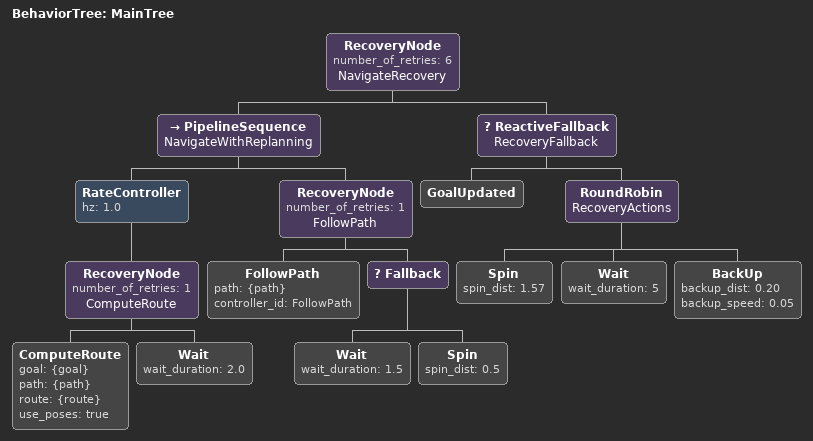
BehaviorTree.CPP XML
<root main_tree_to_execute="MainTree">
  <BehaviorTree ID="MainTree">
    <RecoveryNode number_of_retries="6" name="NavigateRecovery">
      <PipelineSequence name="NavigateWithReplanning">

        <!-- Replan at 1 Hz using the route server -->
        <RateController hz="1.0">
          <RecoveryNode number_of_retries="1" name="ComputeRoute">
            <ComputeRoute goal="{goal}" path="{path}" route="{route}" use_poses="true"/>
            <Wait wait_duration="2.0"/>
          </RecoveryNode>
        </RateController>

        <!-- Follow the computed route path -->
        <RecoveryNode number_of_retries="1" name="FollowPath">
          <FollowPath path="{path}" controller_id="FollowPath"/>
          <Fallback>
            <Wait wait_duration="1.5"/>
            <Spin spin_dist="0.5"/>
          </Fallback>
        </RecoveryNode>

      </PipelineSequence>
      <ReactiveFallback name="RecoveryFallback">
        <GoalUpdated/>
        <RoundRobin name="RecoveryActions">
          <Spin spin_dist="1.57"/>
          <Wait wait_duration="5"/>
          <BackUp backup_dist="0.20" backup_speed="0.05"/>
        </RoundRobin>
      </ReactiveFallback>
    </RecoveryNode>
  </BehaviorTree>
</root>
